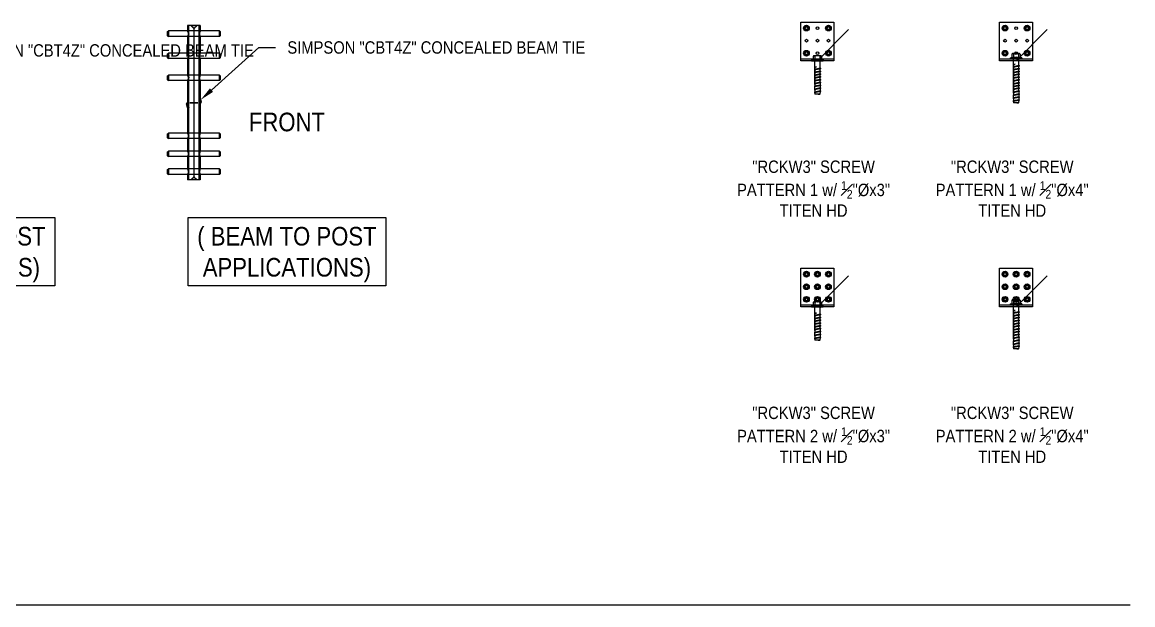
# Model space of a CAD drawing. Header units: inches. Extents: x -2661 to 42767, y -1222 to 9099.
# Drawn here: x 1313.6 to 1414.2, y 1516.2 to 1569 of the extents above; entities that cross this region are included whole.
import ezdxf
from ezdxf import colors
from ezdxf.entities.mleader import LeaderData, LeaderLine
from ezdxf.math import Vec2, Vec3

# ---------------------------------------------------------------- set-up
doc = ezdxf.new("R2010")
doc.units = ezdxf.units.IN
doc.header["$LTSCALE"] = 12
doc.header["$MEASUREMENT"] = 0
doc.layers.get('0').update_dxf_attribs({"linetype": 'CONTINUOUS'})
for name, color, linetype in [('S-ANNO-DIMS', 2, 'CONTINUOUS'), ('S-ANNO-NOTE', 4, 'CONTINUOUS'), ('S-SIMPSON', 2, 'CONTINUOUS'), ('S-WOOD', 3, 'CONTINUOUS')]:
    doc.layers.add(name, color=color, linetype=linetype)
doc.layers.add('S-ANNO-NONPLOT', color=253, linetype='CONTINUOUS', plot=False, transparency=0.5)
doc.styles.add('Arial', font='arial.ttf', dxfattribs={"width": 0.85})

# ---------------------------------------------------------------- blocks, each defined once
blk = doc.blocks.new('SDS.25 Top')
blk.add_lwpolyline([(0.11, -0.19), (0.22, 0), (0.11, 0.19), (-0.11, 0.19), (-0.22, 0), (-0.11, -0.19)], close=True)
for radius in [0.258, 0.186, 0.155]:
    blk.add_circle((0, 0), radius)
blk = doc.blocks.new('TITEN HD 1-2x3')
at = {"layer": 'S-SIMPSON'}
for p, q in [((-0.53, 0.08), (0.53, 0.08)), ((-0.53, 0.08), (-0.53, 0)), ((-0.53, 0), (0.53, 0)), ((-0.37, 0.41), (-0.37, 0.13)), ((0.31, 0.46), (-0.31, 0.46)), ((-0.23, 0.41), (-0.23, 0.11)), ((0.23, 0.41), (0.23, 0.11)), ((0.37, 0.41), (0.37, 0.13)), ((0.53, 0.08), (0.53, 0)), ((-0.27, -0.58), (-0.08, -0.55)), ((-0.27, -0.58), (-0.24, -0.56)), ((-0.27, -0.58), (-0.24, -0.6)), ((-0.08, -0.55), (-0.24, -0.56)), ((-0.24, -0.6), (-0.08, -0.55)), ((-0.24, -0.65), (-0.24, -0.78)), ((-0.24, -0.83), (-0.24, -1.04)), ((-0.24, -1.08), (-0.24, -1.29)), ((-0.24, -1.33), (-0.24, -1.54)), ((-0.24, -1.58), (-0.24, -1.79)), ((-0.24, -1.83), (-0.24, -2.04)), ((0.22, -2.98), (0.08, -3.02)), ((0.08, -3.02), (0.24, -2.99)), ((0.08, -3.02), (0.21, -3.01)), ((0.24, -2.99), (0.21, -3.01)), ((0.24, -2.99), (0.22, -2.98))]:
    blk.add_line(p, q, dxfattribs=at)
for points in [[(-0.29, -0.81), (0.3, -0.7)], [(-0.24, -0.78), (-0.29, -0.81), (-0.24, -0.83)], [(-0.29, -1.07), (0.3, -0.96)], [(-0.24, -0.56), (-0.24, -0.07)], [(-0.24, -0.67), (-0.24, -0.6)], [(-0.24, -0.78), (-0.24, -0.65)], [(0.25, -0.67), (-0.24, -0.78)], [(0.25, -0.72), (-0.24, -0.83)], [(-0.24, -1.04), (-0.24, -0.83)], [(-0.24, -0.83), (-0.24, -0.83)], [(0.25, -0.93), (-0.24, -1.04)], [(0.25, -0.99), (-0.24, -1.1)], [(0.25, -0.45), (0.25, -0.07)], [(0.25, -0.67), (0.25, -0.45)], [(0.25, -0.67), (0.3, -0.7), (0.25, -0.72)], [(0.25, -0.93), (0.25, -0.72)], [(0.25, -0.93), (0.3, -0.96), (0.25, -0.99)], [(0.25, -1.18), (0.25, -0.97)], [(-0.24, -1.04), (-0.29, -1.07), (-0.24, -1.1)], [(-0.29, -1.32), (0.3, -1.21)], [(-0.24, -1.29), (-0.29, -1.32), (-0.24, -1.35)], [(-0.29, -1.57), (0.3, -1.46)], [(-0.24, -1.54), (-0.29, -1.57), (-0.24, -1.6)], [(-0.29, -1.82), (0.3, -1.71)], [(-0.24, -1.79), (-0.29, -1.82), (-0.24, -1.85)], [(-0.29, -2.07), (0.3, -1.96)], [(-0.24, -1.29), (-0.24, -1.08)], [(-0.24, -1.1), (-0.24, -1.1)], [(0.25, -1.18), (-0.24, -1.29)], [(0.25, -1.24), (-0.24, -1.35)], [(-0.24, -1.54), (-0.24, -1.33)], [(-0.24, -1.35), (-0.24, -1.35)], [(0.25, -1.43), (-0.24, -1.54)], [(0.25, -1.49), (-0.24, -1.6)], [(-0.24, -1.79), (-0.24, -1.58)], [(-0.24, -1.6), (-0.24, -1.6)], [(0.25, -1.68), (-0.24, -1.79)], [(0.25, -1.74), (-0.24, -1.85)], [(-0.24, -2.04), (-0.24, -1.83)], [(-0.24, -1.85), (-0.24, -1.85)], [(0.25, -1.93), (-0.24, -2.04)], [(0.25, -1.99), (-0.24, -2.1)], [(0.25, -1.18), (0.3, -1.21), (0.25, -1.24)], [(0.25, -1.43), (0.25, -1.22)], [(0.25, -1.43), (0.3, -1.46), (0.25, -1.49)], [(0.25, -1.68), (0.25, -1.47)], [(0.25, -1.68), (0.3, -1.71), (0.25, -1.74)], [(0.25, -1.93), (0.25, -1.72)], [(0.25, -1.93), (0.3, -1.96), (0.25, -1.99)], [(0.25, -1.99), (0.25, -2.2)], [(-0.24, -2.04), (-0.29, -2.07), (-0.24, -2.1)], [(-0.29, -2.34), (0.3, -2.23)], [(-0.24, -2.31), (-0.29, -2.34), (-0.24, -2.36)], [(-0.29, -2.6), (0.3, -2.49)], [(-0.24, -2.57), (-0.29, -2.6), (-0.24, -2.63)], [(-0.29, -2.87), (0.3, -2.76)], [(-0.24, -2.84), (-0.29, -2.87), (-0.24, -2.89)], [(-0.24, -2.1), (-0.24, -2.31)], [(-0.24, -2.1), (-0.24, -2.1)], [(0.25, -2.2), (-0.24, -2.31)], [(0.25, -2.25), (-0.24, -2.36)], [(-0.24, -2.57), (-0.24, -2.36)], [(0.25, -2.46), (-0.24, -2.57)], [(0.25, -2.52), (-0.24, -2.63)], [(-0.24, -2.63), (-0.24, -2.77)], [(0.25, -2.73), (-0.24, -2.84)], [(-0.24, -2.77), (-0.23, -2.84)], [(0.25, -2.78), (-0.24, -2.89)], [(-0.23, -2.89), (-0.22, -3.02)], [(0.22, -2.26), (0.22, -2.26)], [(0.22, -2.53), (0.22, -2.53)], [(0.25, -2.78), (0.22, -2.98)], [(0.22, -3), (0.22, -3.02)], [(0.25, -2.2), (0.3, -2.23), (0.25, -2.25)], [(0.25, -2.25), (0.25, -2.46)], [(0.25, -2.46), (0.3, -2.49), (0.25, -2.52)], [(0.25, -2.52), (0.25, -2.73)], [(0.25, -2.73), (0.3, -2.76), (0.25, -2.78)], [(0.21, -3.02), (-0.22, -3.02)], [(0.21, -3.02), (0.22, -3.02)]]:
    blk.add_lwpolyline(points, dxfattribs=at)
for centre, radius, start, end in [((-0.39, 0.13), 0.0191, 276.7041, 0), ((-0.3, 0.38), 0.0771, 17.9106, 162.0898), ((0.3, 0.38), 0.0771, 17.9106, 162.0898), ((0.32, -0.07), 0.0743, 90.0085, 180), ((0.39, 0.13), 0.0191, 180, 263.2959), ((-0.31, -0.07), 0.0743, 0, 90.0085)]:
    blk.add_arc(centre, radius, start, end, dxfattribs=at)
at = {"layer": 'S-SIMPSON', "extrusion": (0, 0, -1)}
blk.add_ellipse((-0.38, 0.09), major_axis=(0.153, 0.012), ratio=0.104629, start_param=3.141593, end_param=6.283185, dxfattribs=at)
at = {"layer": 'S-SIMPSON'}
for centre, major_axis, ratio in [((0, 0.41), (-0.227, 0), 0.231142), ((0, 0.11), (-0.227, 0), 0.103784), ((0.38, 0.09), (-0.153, 0.012), 0.104629)]:
    blk.add_ellipse(centre, major_axis=major_axis, ratio=ratio, start_param=3.141593, end_param=6.283185, dxfattribs=at)
blk = doc.blocks.new('RCKW3-1-3')
at = {"layer": 'S-SIMPSON'}
blk.add_lwpolyline([(-1.5, 0), (-1.5, 3.5), (1.5, 3.5), (1.5, 0)], close=True, dxfattribs=at)
blk.add_lwpolyline([(-1.5, 0.19), (1.5, 0.19)], dxfattribs=at)
for centre in [(-1, 2.97), (0, 2.97), (1, 2.97), (-1, 1.83), (0, 1.83), (1, 1.83), (-1, 0.69), (0, 0.69), (1, 0.69)]:
    blk.add_circle(centre, 0.125, dxfattribs=at)
for p in [(-1, 2.97), (1, 2.97), (-1, 0.69), (1, 0.69)]:
    blk.add_blockref('SDS.25 Top', p, dxfattribs=at)
at = {"layer": 'S-WOOD'}
blk.add_blockref('TITEN HD 1-2x3', (0, 0), dxfattribs=at)
blk = doc.blocks.new('RCKW3-2-3')
at = {"layer": 'S-SIMPSON'}
blk.add_lwpolyline([(-1.5, 0), (-1.5, 3.5), (1.5, 3.5), (1.5, 0)], close=True, dxfattribs=at)
blk.add_lwpolyline([(-1.5, 0.19), (1.5, 0.19)], dxfattribs=at)
for centre in [(-1, 2.97), (0, 2.97), (1, 2.97), (-1, 1.83), (0, 1.83), (1, 1.83), (-1, 0.69), (0, 0.69), (1, 0.69)]:
    blk.add_circle(centre, 0.125, dxfattribs=at)
for p in [(-1, 2.97), (0, 2.97), (1, 2.97), (-1, 1.83), (0, 1.83), (1, 1.83), (-1, 0.69), (0, 0.69), (1, 0.69)]:
    blk.add_blockref('SDS.25 Top', p, dxfattribs=at)
at = {"layer": 'S-WOOD'}
blk.add_blockref('TITEN HD 1-2x3', (0, 0), dxfattribs=at)
blk = doc.blocks.new('TITEN HD 1-2x4')
at = {"layer": 'S-SIMPSON'}
for p, q in [((-0.53, 0.08), (0.53, 0.08)), ((-0.53, 0.08), (-0.53, 0)), ((-0.53, 0), (0.53, 0)), ((-0.37, 0.41), (-0.37, 0.13)), ((0.31, 0.46), (-0.31, 0.46)), ((-0.23, 0.41), (-0.23, 0.11)), ((0.23, 0.41), (0.23, 0.11)), ((0.37, 0.41), (0.37, 0.13)), ((0.53, 0.08), (0.53, 0)), ((-0.27, -0.53), (-0.08, -0.5)), ((-0.27, -0.53), (-0.24, -0.51)), ((-0.27, -0.53), (-0.24, -0.54)), ((-0.08, -0.5), (-0.24, -0.51)), ((-0.24, -0.54), (-0.08, -0.5)), ((-0.24, -0.59), (-0.24, -0.73)), ((-0.24, -0.78), (-0.24, -0.99)), ((-0.24, -1.03), (-0.24, -1.24)), ((-0.24, -1.28), (-0.24, -1.49)), ((-0.24, -1.53), (-0.24, -1.74)), ((-0.24, -1.78), (-0.24, -1.99)), ((-0.24, -2.05), (-0.24, -2.26)), ((-0.24, -2.3), (-0.24, -2.51)), ((-0.24, -2.55), (-0.24, -2.76)), ((-0.24, -2.81), (-0.24, -3.02)), ((0.22, -3.96), (0.08, -4)), ((0.08, -4), (0.24, -3.97)), ((0.08, -4), (0.21, -3.99)), ((0.24, -3.97), (0.21, -3.99)), ((0.24, -3.97), (0.22, -3.96))]:
    blk.add_line(p, q, dxfattribs=at)
for points in [[(-0.29, -0.76), (0.3, -0.65)], [(-0.24, -0.73), (-0.29, -0.76), (-0.24, -0.78)], [(-0.29, -1.02), (0.3, -0.91)], [(-0.24, -0.99), (-0.29, -1.02), (-0.24, -1.05)], [(-0.24, -0.51), (-0.24, -0.07)], [(-0.24, -0.62), (-0.24, -0.54)], [(-0.24, -0.73), (-0.24, -0.59)], [(0.25, -0.62), (-0.24, -0.73)], [(0.25, -0.67), (-0.24, -0.78)], [(-0.24, -0.99), (-0.24, -0.78)], [(-0.24, -0.78), (-0.24, -0.78)], [(0.25, -0.88), (-0.24, -0.99)], [(0.25, -0.94), (-0.24, -1.05)], [(0.25, -0.4), (0.25, -0.07)], [(0.25, -0.62), (0.25, -0.4)], [(0.25, -0.62), (0.3, -0.65), (0.25, -0.67)], [(0.25, -0.88), (0.25, -0.67)], [(0.25, -0.88), (0.3, -0.91), (0.25, -0.94)], [(0.25, -1.13), (0.25, -0.92)], [(-0.29, -1.27), (0.3, -1.16)], [(-0.24, -1.24), (-0.29, -1.27), (-0.24, -1.3)], [(-0.29, -1.52), (0.3, -1.41)], [(-0.24, -1.49), (-0.29, -1.52), (-0.24, -1.55)], [(-0.29, -1.77), (0.3, -1.66)], [(-0.24, -1.74), (-0.29, -1.77), (-0.24, -1.8)], [(-0.29, -2.02), (0.3, -1.91)], [(-0.24, -1.99), (-0.29, -2.02), (-0.24, -2.05)], [(-0.24, -1.24), (-0.24, -1.03)], [(-0.24, -1.05), (-0.24, -1.05)], [(0.25, -1.13), (-0.24, -1.24)], [(0.25, -1.19), (-0.24, -1.3)], [(-0.24, -1.49), (-0.24, -1.28)], [(-0.24, -1.3), (-0.24, -1.3)], [(0.25, -1.38), (-0.24, -1.49)], [(0.25, -1.44), (-0.24, -1.55)], [(-0.24, -1.74), (-0.24, -1.53)], [(-0.24, -1.55), (-0.24, -1.55)], [(0.25, -1.63), (-0.24, -1.74)], [(0.25, -1.69), (-0.24, -1.8)], [(-0.24, -1.99), (-0.24, -1.78)], [(-0.24, -1.8), (-0.24, -1.8)], [(0.25, -1.88), (-0.24, -1.99)], [(0.25, -1.94), (-0.24, -2.05)], [(0.25, -1.13), (0.3, -1.16), (0.25, -1.19)], [(0.25, -1.38), (0.25, -1.17)], [(0.25, -1.38), (0.3, -1.41), (0.25, -1.44)], [(0.25, -1.63), (0.25, -1.42)], [(0.25, -1.63), (0.3, -1.66), (0.25, -1.69)], [(0.25, -1.88), (0.25, -1.67)], [(0.25, -1.88), (0.3, -1.91), (0.25, -1.94)], [(0.25, -2.15), (0.25, -1.94)], [(-0.29, -2.29), (0.3, -2.18)], [(-0.24, -2.26), (-0.29, -2.29), (-0.24, -2.31)], [(-0.29, -2.54), (0.3, -2.43)], [(-0.24, -2.51), (-0.29, -2.54), (-0.24, -2.56)], [(-0.29, -2.79), (0.3, -2.68)], [(-0.24, -2.76), (-0.29, -2.79), (-0.24, -2.81)], [(-0.29, -3.05), (0.3, -2.94)], [(-0.24, -2.26), (-0.24, -2.05)], [(-0.24, -2.05), (-0.24, -2.05)], [(0.25, -2.15), (-0.24, -2.26)], [(0.25, -2.2), (-0.24, -2.31)], [(-0.24, -2.51), (-0.24, -2.3)], [(-0.24, -2.31), (-0.24, -2.31)], [(0.25, -2.4), (-0.24, -2.51)], [(0.25, -2.45), (-0.24, -2.56)], [(-0.24, -2.76), (-0.24, -2.55)], [(-0.24, -2.56), (-0.24, -2.56)], [(0.25, -2.65), (-0.24, -2.76)], [(0.25, -2.7), (-0.24, -2.81)], [(-0.24, -3.02), (-0.24, -2.81)], [(-0.24, -2.81), (-0.24, -2.81)], [(0.25, -2.91), (-0.24, -3.02)], [(0.25, -2.97), (-0.24, -3.08)], [(0.25, -2.15), (0.3, -2.18), (0.25, -2.2)], [(0.25, -2.4), (0.25, -2.19)], [(0.25, -2.4), (0.3, -2.43), (0.25, -2.45)], [(0.25, -2.65), (0.25, -2.44)], [(0.25, -2.65), (0.3, -2.68), (0.25, -2.7)], [(0.25, -2.91), (0.25, -2.7)], [(0.25, -2.91), (0.3, -2.94), (0.25, -2.97)], [(0.25, -2.97), (0.25, -3.18)], [(-0.24, -3.02), (-0.29, -3.05), (-0.24, -3.08)], [(-0.29, -3.32), (0.3, -3.21)], [(-0.24, -3.29), (-0.29, -3.32), (-0.24, -3.34)], [(-0.29, -3.58), (0.3, -3.47)], [(-0.24, -3.55), (-0.29, -3.58), (-0.24, -3.61)], [(-0.29, -3.85), (0.3, -3.74)], [(-0.24, -3.82), (-0.29, -3.85), (-0.24, -3.87)], [(-0.24, -3.08), (-0.24, -3.29)], [(-0.24, -3.08), (-0.24, -3.08)], [(0.25, -3.18), (-0.24, -3.29)], [(0.25, -3.23), (-0.24, -3.34)], [(-0.24, -3.55), (-0.24, -3.34)], [(0.25, -3.44), (-0.24, -3.55)], [(0.25, -3.5), (-0.24, -3.61)], [(-0.24, -3.61), (-0.24, -3.75)], [(0.25, -3.71), (-0.24, -3.82)], [(-0.24, -3.75), (-0.23, -3.82)], [(0.25, -3.76), (-0.24, -3.87)], [(-0.23, -3.87), (-0.22, -4)], [(0.21, -4), (-0.22, -4)], [(0.21, -4), (0.22, -4)], [(0.22, -3.24), (0.22, -3.24)], [(0.22, -3.51), (0.22, -3.51)], [(0.25, -3.76), (0.22, -3.96)], [(0.22, -3.98), (0.22, -4)], [(0.25, -3.18), (0.3, -3.21), (0.25, -3.23)], [(0.25, -3.23), (0.25, -3.44)], [(0.25, -3.44), (0.3, -3.47), (0.25, -3.5)], [(0.25, -3.5), (0.25, -3.71)], [(0.25, -3.71), (0.3, -3.74), (0.25, -3.76)]]:
    blk.add_lwpolyline(points, dxfattribs=at)
for centre, radius, start, end in [((-0.39, 0.13), 0.0191, 276.7041, 0), ((-0.3, 0.38), 0.0771, 17.9106, 162.0898), ((0.3, 0.38), 0.0771, 17.9106, 162.0898), ((0.32, -0.07), 0.0743, 90.0085, 180), ((0.39, 0.13), 0.0191, 180, 263.2959), ((-0.31, -0.07), 0.0743, 0, 90.0085)]:
    blk.add_arc(centre, radius, start, end, dxfattribs=at)
at = {"layer": 'S-SIMPSON', "extrusion": (0, 0, -1)}
blk.add_ellipse((-0.38, 0.09), major_axis=(0.153, 0.012), ratio=0.104629, start_param=3.141593, end_param=6.283185, dxfattribs=at)
at = {"layer": 'S-SIMPSON'}
for centre, major_axis, ratio in [((0, 0.41), (-0.227, 0), 0.231142), ((0, 0.11), (-0.227, 0), 0.103784), ((0.38, 0.09), (-0.153, 0.012), 0.104629)]:
    blk.add_ellipse(centre, major_axis=major_axis, ratio=ratio, start_param=3.141593, end_param=6.283185, dxfattribs=at)
blk = doc.blocks.new('RCKW3-1-4')
at = {"layer": 'S-SIMPSON'}
blk.add_lwpolyline([(-1.5, 0), (-1.5, 3.5), (1.5, 3.5), (1.5, 0)], close=True, dxfattribs=at)
blk.add_lwpolyline([(-1.5, 0.19), (1.5, 0.19)], dxfattribs=at)
for centre in [(-1, 2.97), (0, 2.97), (1, 2.97), (-1, 1.83), (0, 1.83), (1, 1.83), (-1, 0.69), (0, 0.69), (1, 0.69)]:
    blk.add_circle(centre, 0.125, dxfattribs=at)
for name, p in [('SDS.25 Top', (-1, 2.97)), ('SDS.25 Top', (1, 2.97)), ('SDS.25 Top', (-1, 0.69)), ('TITEN HD 1-2x4', (0, 0.19)), ('SDS.25 Top', (1, 0.69))]:
    blk.add_blockref(name, p, dxfattribs=at)
blk = doc.blocks.new('RCKW3-2-4')
at = {"layer": 'S-SIMPSON'}
blk.add_lwpolyline([(-1.5, 0), (-1.5, 3.5), (1.5, 3.5), (1.5, 0)], close=True, dxfattribs=at)
blk.add_lwpolyline([(-1.5, 0.19), (1.5, 0.19)], dxfattribs=at)
for centre in [(-1, 2.97), (0, 2.97), (1, 2.97), (-1, 1.83), (0, 1.83), (1, 1.83), (-1, 0.69), (0, 0.69), (1, 0.69)]:
    blk.add_circle(centre, 0.125, dxfattribs=at)
for name, p in [('SDS.25 Top', (-1, 2.97)), ('SDS.25 Top', (0, 2.97)), ('SDS.25 Top', (1, 2.97)), ('SDS.25 Top', (-1, 1.83)), ('SDS.25 Top', (0, 1.83)), ('SDS.25 Top', (1, 1.83)), ('SDS.25 Top', (-1, 0.69)), ('TITEN HD 1-2x4', (0, 0.19)), ('SDS.25 Top', (0, 0.69)), ('SDS.25 Top', (1, 0.69))]:
    blk.add_blockref(name, p, dxfattribs=at)
blk = doc.blocks.new('CBT4Z FRONT')
for p, q in [((-2.38, 6.44), (-2.31, 6.5)), ((-2.38, 6.06), (-2.38, 6.44)), ((-2.38, 6.06), (-2.31, 6)), ((-2.31, 6.5), (-2.31, 6)), ((-0.57, 6.5), (-2.31, 6.5)), ((-0.57, 7), (-0.57, 6.45)), ((-0.55, 7), (-0.57, 7)), ((-0.57, 6.05), (-0.57, 4.45)), ((0.55, 7), (-0.55, 7)), ((0.57, 7), (0.55, 7)), ((0.57, 7), (0.57, 6.49)), ((2.31, 6.5), (0.57, 6.5)), ((2.31, 6), (2.31, 6.5)), ((2.38, 6.44), (2.31, 6.5)), ((2.38, 6.06), (2.31, 6)), ((2.38, 6.44), (2.38, 6.06)), ((-0.57, 6), (-2.31, 6)), ((0.57, 6.01), (0.57, 4.49)), ((2.31, 6), (0.57, 6)), ((-2.38, 4.44), (-2.31, 4.5)), ((-2.38, 4.06), (-2.38, 4.44)), ((-2.38, 4.06), (-2.31, 4)), ((-2.31, 4.5), (-2.31, 4)), ((-0.57, 4.5), (-2.31, 4.5)), ((-0.57, 4.05), (-0.57, 2.45)), ((2.31, 4.5), (0.57, 4.5)), ((2.31, 4), (2.31, 4.5)), ((2.38, 4.44), (2.31, 4.5)), ((2.38, 4.06), (2.31, 4)), ((2.38, 4.44), (2.38, 4.06)), ((-0.57, 4), (-2.31, 4)), ((0.57, 4.01), (0.57, 2.49)), ((2.31, 4), (0.57, 4)), ((-2.38, 2.44), (-2.31, 2.5)), ((-2.38, 2.06), (-2.38, 2.44)), ((-2.38, 2.06), (-2.31, 2)), ((-2.31, 2.5), (-2.31, 2)), ((-0.57, 2.5), (-2.31, 2.5)), ((-0.57, 2.05), (-0.57, -2.8)), ((2.31, 2.5), (0.57, 2.5)), ((2.31, 2), (2.31, 2.5)), ((2.38, 2.44), (2.31, 2.5)), ((2.38, 2.06), (2.31, 2)), ((2.38, 2.44), (2.38, 2.06)), ((-0.57, 2), (-2.31, 2)), ((0.57, 2.01), (0.57, -2.76)), ((2.31, 2), (0.57, 2)), ((-0.36, 0), (-0.36, 0)), ((-0.36, 0), (-0.36, 0)), ((0.36, 0), (-0.36, 0)), ((0.36, 0), (0.36, 0)), ((0.36, 0), (0.36, 0)), ((0.57, 0.45), (0.67, 0.09)), ((0.57, 0.06), (0.58, 0)), ((0.57, 0.06), (0.57, 0.06)), ((0.58, 0), (0.68, 0.03)), ((0.68, 0.03), (0.67, 0.09)), ((-0.58, 0), (-0.68, -0.03)), ((-0.68, -0.03), (-0.67, -0.09)), ((-0.57, -0.45), (-0.67, -0.09)), ((-0.57, -0.06), (-0.58, 0)), ((-0.57, -0.06), (-0.57, -0.06)), ((-0.36, 0), (0.36, 0)), ((-2.38, -2.81), (-2.31, -2.75)), ((-2.38, -3.19), (-2.38, -2.81)), ((-2.31, -2.75), (-2.31, -3.25)), ((-0.57, -2.75), (-2.31, -2.75)), ((2.31, -2.75), (0.57, -2.75)), ((2.31, -3.25), (2.31, -2.75)), ((2.38, -2.81), (2.31, -2.75)), ((2.38, -2.81), (2.38, -3.19)), ((-2.38, -3.19), (-2.31, -3.25)), ((-0.57, -3.25), (-2.31, -3.25)), ((-0.57, -3.2), (-0.57, -4.42)), ((0.57, -3.24), (0.57, -4.39)), ((2.31, -3.25), (0.57, -3.25)), ((2.38, -3.19), (2.31, -3.25)), ((-2.38, -4.44), (-2.31, -4.38)), ((-2.38, -4.81), (-2.38, -4.44)), ((-2.38, -4.81), (-2.31, -4.88)), ((-2.31, -4.38), (-2.31, -4.88)), ((-0.57, -4.38), (-2.31, -4.38)), ((-0.57, -4.88), (-2.31, -4.88)), ((-0.57, -4.83), (-0.57, -6.05)), ((2.31, -4.38), (0.57, -4.38)), ((0.57, -4.86), (0.57, -6.01)), ((2.31, -4.88), (0.57, -4.88)), ((2.31, -4.88), (2.31, -4.38)), ((2.38, -4.44), (2.31, -4.38)), ((2.38, -4.81), (2.31, -4.88)), ((2.38, -4.44), (2.38, -4.81)), ((-2.38, -6.06), (-2.31, -6)), ((-2.31, -6), (-2.31, -6.5)), ((-0.57, -6), (-2.31, -6)), ((2.31, -6), (0.57, -6)), ((2.31, -6.5), (2.31, -6)), ((2.38, -6.06), (2.31, -6)), ((-2.38, -6.44), (-2.38, -6.06)), ((-2.38, -6.44), (-2.31, -6.5)), ((-0.57, -6.5), (-2.31, -6.5)), ((-0.57, -6.45), (-0.57, -7)), ((-0.55, -7), (-0.57, -7)), ((0.55, -7), (-0.55, -7)), ((0.57, -7), (0.55, -7)), ((0.57, -6.49), (0.57, -7)), ((2.31, -6.5), (0.57, -6.5)), ((2.38, -6.44), (2.31, -6.5)), ((2.38, -6.06), (2.38, -6.44))]:
    blk.add_line(p, q)
at = {"ltscale": 1.09821}
for p, q in [((0.57, 6.5), (-0.57, 6.5)), ((0.57, 6), (-0.57, 6)), ((0.57, 4.5), (-0.57, 4.5)), ((0.57, 4), (-0.57, 4)), ((0.57, 2.5), (-0.57, 2.5)), ((0.57, 2), (-0.57, 2)), ((0.57, -2.75), (-0.57, -2.75)), ((0.57, -3.25), (-0.57, -3.25)), ((0.57, -4.38), (-0.57, -4.38)), ((0.57, -4.88), (-0.57, -4.88)), ((0.57, -6), (-0.57, -6)), ((0.57, -6.5), (-0.57, -6.5))]:
    blk.add_line(p, q, dxfattribs=at)
at = {"ltscale": 1.32934}
for p, q in [((-0.47, 6.45), (-0.47, 7)), ((0.47, 6.45), (0.47, 7)), ((-0.47, -7), (-0.47, -6.45)), ((0.47, -7), (0.47, -6.45))]:
    blk.add_line(p, q, dxfattribs=at)
at = {"ltscale": 1.105189}
for p, q in [((-0.47, 4.45), (-0.47, 6.05)), ((0.47, 4.45), (0.47, 6.05)), ((-0.47, 2.45), (-0.47, 4.05)), ((0.47, 2.45), (0.47, 4.05))]:
    blk.add_line(p, q, dxfattribs=at)
at = {"ltscale": 0.190518}
for p, q in [((-0.02, 6.74), (-0.02, 6.73)), ((0.02, 6.73), (0.02, 6.74)), ((-0.02, -6.73), (-0.02, -6.74)), ((0.02, -6.74), (0.02, -6.73))]:
    blk.add_line(p, q, dxfattribs=at)
at = {"ltscale": 1.086061}
for p, q in [((-0.02, 6.73), (-0.02, -6.73)), ((0.02, -6.73), (0.02, 6.73))]:
    blk.add_line(p, q, dxfattribs=at)
at = {"ltscale": 0.019371}
for p, q in [((-0.47, 2.06), (-0.47, 2.05)), ((-0.47, -4.42), (-0.47, -4.43)), ((0.47, -4.43), (0.47, -4.42)), ((-0.47, -6.05), (-0.47, -6.06)), ((-0.47, -6.44), (-0.47, -6.45)), ((0.47, -6.06), (0.47, -6.05))]:
    blk.add_line(p, q, dxfattribs=at)
at = {"ltscale": 1.066345}
for p, q in [((-0.47, -2.8), (-0.47, 2.05)), ((0.47, -2.8), (0.47, 2.05))]:
    blk.add_line(p, q, dxfattribs=at)
at = {"ltscale": 0.19037}
for p, q in [((-0.47, 0), (-0.57, 0)), ((0.47, 0.47), (0.57, 0.47)), ((0.47, 0), (0.57, 0)), ((-0.47, -0.47), (-0.57, -0.47))]:
    blk.add_line(p, q, dxfattribs=at)
at = {"ltscale": 0.900487}
for p, q in [((0.57, 0.06), (0.47, 0.42)), ((-0.57, -0.06), (-0.47, -0.42))]:
    blk.add_line(p, q, dxfattribs=at)
at = {"ltscale": 1.18442}
for p, q in [((-0.47, -4.42), (-0.47, -3.2)), ((0.47, -4.42), (0.47, -3.2)), ((-0.47, -6.05), (-0.47, -4.83)), ((0.47, -6.05), (0.47, -4.83))]:
    blk.add_line(p, q, dxfattribs=at)
at = {"ltscale": 0.096698}
for centre, start, end in [((0.67, 0.47), 180, 194.559), ((-0.67, -0.47), 0, 14.559)]:
    blk.add_arc(centre, 0.2, start, end, dxfattribs=at)
for centre, start, end in [((0.67, 0.47), 180, 194.559), ((-0.67, -0.47), 0, 14.559)]:
    blk.add_arc(centre, 0.1, start, end)
for points in [[(-0.57, 6.45), (-0.57, 6.44), (-0.56, 6.43), (-0.55, 6.41)], [(-0.55, 6.09), (-0.56, 6.07), (-0.57, 6.06), (-0.57, 6.05)], [(0.55, 6.46), (0.55, 6.45), (0.55, 6.44), (0.54, 6.43)], [(0.54, 6.07), (0.55, 6.06), (0.55, 6.05), (0.55, 6.04)], [(0.56, 6.47), (0.56, 6.47), (0.56, 6.46), (0.55, 6.46)], [(0.55, 6.04), (0.56, 6.04), (0.56, 6.03), (0.56, 6.03)], [(0.57, 6.49), (0.57, 6.48), (0.57, 6.48), (0.56, 6.47)], [(0.56, 6.03), (0.57, 6.02), (0.57, 6.02), (0.57, 6.01)], [(-0.57, 4.45), (-0.57, 4.44), (-0.56, 4.43), (-0.55, 4.41)], [(-0.55, 4.09), (-0.56, 4.07), (-0.57, 4.06), (-0.57, 4.05)], [(0.57, 4.49), (0.57, 4.48), (0.56, 4.47), (0.55, 4.46)], [(0.55, 4.04), (0.56, 4.03), (0.57, 4.02), (0.57, 4.01)], [(-0.57, 2.45), (-0.57, 2.44), (-0.56, 2.43), (-0.55, 2.41)], [(-0.55, 2.09), (-0.56, 2.07), (-0.57, 2.06), (-0.57, 2.05)], [(0.57, 2.49), (0.57, 2.48), (0.56, 2.47), (0.55, 2.46)], [(0.55, 2.04), (0.56, 2.03), (0.57, 2.02), (0.57, 2.01)], [(-0.57, -2.8), (-0.57, -2.81), (-0.56, -2.82), (-0.55, -2.84)], [(0.57, -2.76), (0.57, -2.77), (0.56, -2.78), (0.55, -2.79)], [(-0.55, -3.16), (-0.56, -3.18), (-0.57, -3.19), (-0.57, -3.2)], [(0.55, -3.21), (0.56, -3.22), (0.57, -3.23), (0.57, -3.24)], [(-0.57, -4.42), (-0.57, -4.44), (-0.56, -4.45), (-0.55, -4.46)], [(-0.55, -4.79), (-0.56, -4.8), (-0.57, -4.81), (-0.57, -4.83)], [(0.57, -4.39), (0.57, -4.39), (0.56, -4.4), (0.55, -4.42)], [(0.55, -4.83), (0.56, -4.85), (0.57, -4.86), (0.57, -4.86)], [(0.57, -6.01), (0.57, -6.02), (0.56, -6.03), (0.55, -6.04)], [(-0.57, -6.05), (-0.57, -6.06), (-0.56, -6.07), (-0.55, -6.09)], [(-0.55, -6.41), (-0.56, -6.43), (-0.57, -6.44), (-0.57, -6.45)], [(0.55, -6.46), (0.56, -6.47), (0.57, -6.48), (0.57, -6.49)]]:
    blk.add_open_spline(points, degree=3)
for points, knots in [([(-0.55, 6.41), (-0.54, 6.36), (-0.52, 6.3), (-0.52, 6.24), (-0.53, 6.18), (-0.54, 6.13), (-0.55, 6.09)], [-2.240786, -2.240786, -2.240786, -2.240786, -1.51807, -1.51807, -1.51807, -0.900806, -0.900806, -0.900806, -0.900806]), ([(0.54, 6.43), (0.52, 6.38), (0.51, 6.31), (0.51, 6.24), (0.51, 6.18), (0.52, 6.12), (0.54, 6.07)], [-2.240786, -2.240786, -2.240786, -2.240786, -1.549175, -1.549175, -1.549175, -0.900806, -0.900806, -0.900806, -0.900806]), ([(-0.55, 4.41), (-0.54, 4.36), (-0.52, 4.3), (-0.52, 4.24), (-0.53, 4.18), (-0.54, 4.13), (-0.55, 4.09)], [-2.240786, -2.240786, -2.240786, -2.240786, -1.51807, -1.51807, -1.51807, -0.900806, -0.900806, -0.900806, -0.900806]), ([(0.55, 4.46), (0.53, 4.41), (0.51, 4.34), (0.51, 4.27), (0.5, 4.21), (0.52, 4.13), (0.54, 4.08), (0.54, 4.06), (0.55, 4.05), (0.55, 4.04)], [-2.360177, -2.360177, -2.360177, -2.360177, -1.652708, -1.652708, -1.652708, -0.94869, -0.94869, -0.94869, -0.781416, -0.781416, -0.781416, -0.781416]), ([(-0.55, 2.41), (-0.54, 2.36), (-0.52, 2.3), (-0.52, 2.24), (-0.53, 2.18), (-0.54, 2.13), (-0.55, 2.09)], [-2.240786, -2.240786, -2.240786, -2.240786, -1.51807, -1.51807, -1.51807, -0.900806, -0.900806, -0.900806, -0.900806]), ([(0.55, 2.46), (0.53, 2.41), (0.51, 2.34), (0.51, 2.27), (0.5, 2.21), (0.52, 2.13), (0.54, 2.08), (0.54, 2.06), (0.55, 2.05), (0.55, 2.04)], [-2.360177, -2.360177, -2.360177, -2.360177, -1.652708, -1.652708, -1.652708, -0.94869, -0.94869, -0.94869, -0.781416, -0.781416, -0.781416, -0.781416]), ([(-0.55, -2.84), (-0.54, -2.89), (-0.52, -2.95), (-0.52, -3.01), (-0.53, -3.07), (-0.54, -3.12), (-0.55, -3.16)], [-2.240786, -2.240786, -2.240786, -2.240786, -1.51807, -1.51807, -1.51807, -0.900806, -0.900806, -0.900806, -0.900806]), ([(0.55, -2.79), (0.53, -2.84), (0.51, -2.91), (0.51, -2.98), (0.5, -3.04), (0.52, -3.12), (0.54, -3.17), (0.54, -3.19), (0.55, -3.2), (0.55, -3.21)], [-2.360177, -2.360177, -2.360177, -2.360177, -1.652708, -1.652708, -1.652708, -0.94869, -0.94869, -0.94869, -0.781416, -0.781416, -0.781416, -0.781416]), ([(-0.55, -4.46), (-0.54, -4.51), (-0.52, -4.58), (-0.52, -4.64), (-0.53, -4.69), (-0.54, -4.75), (-0.55, -4.79)], [-2.240786, -2.240786, -2.240786, -2.240786, -1.51807, -1.51807, -1.51807, -0.900806, -0.900806, -0.900806, -0.900806]), ([(0.55, -4.42), (0.53, -4.46), (0.51, -4.53), (0.51, -4.6), (0.5, -4.67), (0.52, -4.74), (0.54, -4.8), (0.54, -4.81), (0.55, -4.82), (0.55, -4.83)], [-2.360177, -2.360177, -2.360177, -2.360177, -1.652708, -1.652708, -1.652708, -0.94869, -0.94869, -0.94869, -0.781416, -0.781416, -0.781416, -0.781416]), ([(-0.55, -6.09), (-0.54, -6.14), (-0.52, -6.2), (-0.52, -6.26), (-0.53, -6.32), (-0.54, -6.37), (-0.55, -6.41)], [-2.240786, -2.240786, -2.240786, -2.240786, -1.51807, -1.51807, -1.51807, -0.900806, -0.900806, -0.900806, -0.900806]), ([(0.55, -6.04), (0.53, -6.09), (0.51, -6.16), (0.51, -6.23), (0.5, -6.29), (0.52, -6.37), (0.54, -6.42), (0.54, -6.44), (0.55, -6.45), (0.55, -6.46)], [-2.360177, -2.360177, -2.360177, -2.360177, -1.652708, -1.652708, -1.652708, -0.94869, -0.94869, -0.94869, -0.781416, -0.781416, -0.781416, -0.781416])]:
    blk.add_open_spline(points, degree=3, knots=knots)
at = {"ltscale": 0.072215}
for points in [[(-0.46, 6.41), (-0.47, 6.43), (-0.47, 6.44), (-0.47, 6.45)], [(-0.47, 6.05), (-0.47, 6.06), (-0.47, 6.07), (-0.46, 6.09)], [(0.47, 6.45), (0.47, 6.44), (0.47, 6.43), (0.46, 6.41)], [(0.46, 6.09), (0.47, 6.07), (0.47, 6.06), (0.47, 6.05)], [(-0.46, 4.41), (-0.47, 4.43), (-0.47, 4.44), (-0.47, 4.45)], [(-0.47, 4.05), (-0.47, 4.06), (-0.47, 4.07), (-0.46, 4.09)], [(0.47, 4.45), (0.47, 4.44), (0.47, 4.43), (0.46, 4.41)], [(0.46, 4.09), (0.47, 4.07), (0.47, 4.06), (0.47, 4.05)], [(-0.46, 2.41), (-0.47, 2.43), (-0.47, 2.44), (-0.47, 2.45)], [(-0.47, 2.05), (-0.47, 2.06), (-0.47, 2.07), (-0.46, 2.09)], [(0.47, 2.45), (0.47, 2.44), (0.47, 2.43), (0.46, 2.41)], [(0.46, 2.09), (0.47, 2.07), (0.47, 2.06), (0.47, 2.05)], [(-0.46, -2.84), (-0.47, -2.82), (-0.47, -2.81), (-0.47, -2.8)], [(0.47, -2.8), (0.47, -2.81), (0.47, -2.82), (0.46, -2.84)], [(-0.47, -3.2), (-0.47, -3.19), (-0.47, -3.18), (-0.46, -3.16)], [(0.46, -3.16), (0.47, -3.18), (0.47, -3.19), (0.47, -3.2)], [(-0.46, -4.46), (-0.47, -4.45), (-0.47, -4.44), (-0.47, -4.42)], [(-0.47, -4.83), (-0.47, -4.81), (-0.47, -4.8), (-0.46, -4.79)], [(0.47, -4.42), (0.47, -4.44), (0.47, -4.45), (0.46, -4.46)], [(0.46, -4.79), (0.47, -4.8), (0.47, -4.81), (0.47, -4.83)], [(0.47, -6.05), (0.47, -6.06), (0.47, -6.07), (0.46, -6.09)], [(0.46, -6.41), (0.47, -6.43), (0.47, -6.44), (0.47, -6.45)]]:
    blk.add_open_spline(points, degree=3, dxfattribs=at)
at = {"ltscale": 0.851387}
for points, knots in [([(-0.46, 6.09), (-0.45, 6.14), (-0.44, 6.21), (-0.44, 6.27), (-0.44, 6.32), (-0.45, 6.37), (-0.46, 6.41)], [0.900806, 0.900806, 0.900806, 0.900806, 1.656307, 1.656307, 1.656307, 2.240786, 2.240786, 2.240786, 2.240786]), ([(0.46, 6.41), (0.45, 6.36), (0.44, 6.29), (0.44, 6.23), (0.44, 6.18), (0.45, 6.13), (0.46, 6.09)], [-2.240786, -2.240786, -2.240786, -2.240786, -1.485285, -1.485285, -1.485285, -0.900806, -0.900806, -0.900806, -0.900806]), ([(-0.46, 4.09), (-0.45, 4.14), (-0.44, 4.21), (-0.44, 4.27), (-0.44, 4.32), (-0.45, 4.37), (-0.46, 4.41)], [0.900806, 0.900806, 0.900806, 0.900806, 1.656307, 1.656307, 1.656307, 2.240786, 2.240786, 2.240786, 2.240786]), ([(0.46, 4.41), (0.45, 4.36), (0.44, 4.29), (0.44, 4.23), (0.44, 4.18), (0.45, 4.13), (0.46, 4.09)], [-2.240786, -2.240786, -2.240786, -2.240786, -1.485285, -1.485285, -1.485285, -0.900806, -0.900806, -0.900806, -0.900806]), ([(-0.46, 2.09), (-0.45, 2.14), (-0.44, 2.21), (-0.44, 2.27), (-0.44, 2.32), (-0.45, 2.37), (-0.46, 2.41)], [0.900806, 0.900806, 0.900806, 0.900806, 1.656307, 1.656307, 1.656307, 2.240786, 2.240786, 2.240786, 2.240786]), ([(0.46, 2.41), (0.45, 2.36), (0.44, 2.29), (0.44, 2.23), (0.44, 2.18), (0.45, 2.13), (0.46, 2.09)], [-2.240786, -2.240786, -2.240786, -2.240786, -1.485285, -1.485285, -1.485285, -0.900806, -0.900806, -0.900806, -0.900806]), ([(-0.46, -3.16), (-0.45, -3.11), (-0.44, -3.04), (-0.44, -2.98), (-0.44, -2.93), (-0.45, -2.88), (-0.46, -2.84)], [0.900806, 0.900806, 0.900806, 0.900806, 1.656307, 1.656307, 1.656307, 2.240786, 2.240786, 2.240786, 2.240786]), ([(0.46, -2.84), (0.45, -2.89), (0.44, -2.96), (0.44, -3.02), (0.44, -3.07), (0.45, -3.12), (0.46, -3.16)], [-2.240786, -2.240786, -2.240786, -2.240786, -1.485285, -1.485285, -1.485285, -0.900806, -0.900806, -0.900806, -0.900806]), ([(-0.46, -4.79), (-0.45, -4.74), (-0.44, -4.67), (-0.44, -4.6), (-0.44, -4.55), (-0.45, -4.5), (-0.46, -4.46)], [0.900806, 0.900806, 0.900806, 0.900806, 1.656307, 1.656307, 1.656307, 2.240786, 2.240786, 2.240786, 2.240786]), ([(0.46, -4.46), (0.45, -4.51), (0.44, -4.58), (0.44, -4.65), (0.44, -4.7), (0.45, -4.75), (0.46, -4.79)], [-2.240786, -2.240786, -2.240786, -2.240786, -1.485285, -1.485285, -1.485285, -0.900806, -0.900806, -0.900806, -0.900806]), ([(-0.46, -6.41), (-0.45, -6.36), (-0.44, -6.29), (-0.44, -6.23), (-0.44, -6.18), (-0.45, -6.13), (-0.46, -6.09)], [0.900806, 0.900806, 0.900806, 0.900806, 1.656307, 1.656307, 1.656307, 2.240786, 2.240786, 2.240786, 2.240786]), ([(0.46, -6.09), (0.45, -6.14), (0.44, -6.21), (0.44, -6.27), (0.44, -6.32), (0.45, -6.37), (0.46, -6.41)], [-2.240786, -2.240786, -2.240786, -2.240786, -1.485285, -1.485285, -1.485285, -0.900806, -0.900806, -0.900806, -0.900806])]:
    blk.add_open_spline(points, degree=3, knots=knots, dxfattribs=at)
at = {"ltscale": 0.944014}
for points in [[(-0.02, 6.74), (-0.11, 6.82), (-0.21, 6.91), (-0.29, 7)], [(0.29, 7), (0.21, 6.91), (0.11, 6.82), (0.02, 6.74)], [(-0.29, -7), (-0.21, -6.91), (-0.11, -6.82), (-0.02, -6.74)], [(0.02, -6.74), (0.11, -6.82), (0.21, -6.91), (0.29, -7)]]:
    blk.add_open_spline(points, degree=3, dxfattribs=at)
at = {"ltscale": 0.872184}
for points in [[(-0.25, 7), (-0.18, 6.91), (-0.1, 6.82), (-0.02, 6.73)], [(0.02, 6.73), (0.1, 6.82), (0.18, 6.91), (0.25, 7)], [(-0.02, -6.73), (-0.1, -6.82), (-0.18, -6.91), (-0.25, -7)], [(0.25, -7), (0.18, -6.91), (0.1, -6.82), (0.02, -6.73)]]:
    blk.add_open_spline(points, degree=3, dxfattribs=at)

msp = doc.modelspace()

# ---------------------------------------------------------------- linework, layer by layer
at = {"layer": 'S-ANNO-NONPLOT'}
for p, q in [((1385.63472, 1565.51858), (1388.46315, 1568.347)), ((1403.63472, 1565.51858), (1406.46315, 1568.347)), ((1385.63472, 1543.21806), (1388.46315, 1546.04649)), ((1403.63472, 1543.21806), (1406.46315, 1546.04649))]:
    msp.add_line(p, q, dxfattribs=at)
at = {"layer": 'S-ANNO-NOTE', "color": 6}
msp.add_line((1254.57281, 1516.22824), (1413.96263, 1516.22824), dxfattribs=at)

# ---------------------------------------------------------------- block references
at = {"layer": 'S-ANNO-DIMS'}
for name, p in [('RCKW3-1-3', (1385.63472, 1565.51858)), ('RCKW3-1-4', (1403.63472, 1565.51858)), ('RCKW3-2-3', (1385.63472, 1543.21806)), ('RCKW3-2-4', (1403.63472, 1543.21806))]:
    msp.add_blockref(name, p, dxfattribs=at)
at = {"layer": 'S-SIMPSON'}
msp.add_blockref('CBT4Z FRONT', (1329.13294, 1561.72407), dxfattribs=at)

# ---------------------------------------------------------------- texts
at = {"layer": 'S-ANNO-NOTE', "color": 191, "attachment_point": 5, "style": 'Arial'}
for s, insert, char_height, width in [('\\A1;FRONT', (1337.56198, 1559.96583), 1.6875, 4.5861323), ('\\A1;"RCKW3" SCREW PATTERN 1 w/ {\\H0.7x;\\S1#2;}"%%Cx3" TITEN HD ', (1385.28755, 1553.93471), 1.125, 14.3220907), ('\\A1;"RCKW3" SCREW PATTERN 1 w/ {\\H0.7x;\\S1#2;}"%%Cx4" TITEN HD ', (1403.28755, 1553.93471), 1.125, 14.3220907), ('\\A1;"RCKW3" SCREW PATTERN 2 w/ {\\H0.7x;\\S1#2;}"%%Cx3" TITEN HD ', (1385.28755, 1531.6342), 1.125, 14.3220907), ('\\A1;"RCKW3" SCREW PATTERN 2 w/ {\\H0.7x;\\S1#2;}"%%Cx4" TITEN HD ', (1403.28755, 1531.6342), 1.125, 14.3220907)]:
    msp.add_mtext(s, dxfattribs=dict(at, insert=insert, char_height=char_height, width=width))
at = {"layer": 'S-ANNO-NOTE', "color": 191, "char_height": 1.6875, "width": 16.2313788, "attachment_point": 5, "style": 'Arial', "bg_fill": 16, "box_fill_scale": 1.5, "bg_fill_color": 256, "bg_fill_transparency": 0}
for insert in [(1307.56198, 1547.96583), (1337.56198, 1547.96583)]:
    msp.add_mtext('\\A1;( BEAM TO POST APPLICATIONS)', dxfattribs=dict(at, insert=insert))

# ---------------------------------------------------------------- leaders
at = {"layer": 'S-ANNO-NOTE'}
ml = msp.add_multileader_mtext('Standard', dxfattribs=at)
ml.set_content('\\A1;SIMPSON "CBT4Z" CONCEALED BEAM TIE', color=4, style='Arial')
ml.set_leader_properties(color=2)
ml.build(insert=Vec2(0, 0))
ml.multileader.update_dxf_attribs({"dogleg_length": 0.36, "arrow_head_size": 1.3125, "scale": 12})
ctx = ml.context
ctx.base_point, ctx.scale, ctx.char_height, ctx.arrow_head_size, ctx.landing_gap_size, ctx.plane_origin = Vec3(1306.48198, 1566.45283), 12, 1.125, 1.3125, 1.08, Vec3(1263.11365, 1851.78765)
notes = []
notes.append((ctx, [(0, (1, 1, 0), (1304.98198, 1566.45283), (1, 0), 1.5, [(0, [(1299.71074, 1561.72407)], 0, [])])]))
ctx.mtext.insert, ctx.mtext.width, ctx.mtext.flow_direction = Vec3(1307.56198, 1567.02492), 14.8598687, 5
ml = msp.add_multileader_mtext('Standard', dxfattribs=at)
ml.set_content('\\A1;SIMPSON "CBT4Z" CONCEALED BEAM TIE', color=4, style='Arial')
ml.set_leader_properties(color=2)
ml.build(insert=Vec2(0, 0))
ml.multileader.update_dxf_attribs({"dogleg_length": 0.36, "arrow_head_size": 1.3125, "scale": 12})
ctx = ml.context
ctx.base_point, ctx.scale, ctx.char_height, ctx.arrow_head_size, ctx.landing_gap_size, ctx.plane_origin = Vec3(1336.52214, 1566.7198), 12, 1.125, 1.3125, 1.08, Vec3(1293.15381, 1852.05463)
notes.append((ctx, [(0, (1, 1, 0), (1335.02214, 1566.7198), (1, 0), 1.5, [(0, [(1329.75091, 1561.99104)], 0, [])])]))
ctx.mtext.insert, ctx.mtext.width, ctx.mtext.flow_direction = Vec3(1337.60214, 1567.2919), 14.8598687, 5
for ctx, leaders in notes:
    for number, flags, end, landing, length, lines in leaders:
        leader = LeaderData()
        leader.index, (leader.has_last_leader_line, leader.has_dogleg_vector, leader.attachment_direction) = number, flags
        leader.last_leader_point, leader.dogleg_vector, leader.dogleg_length = Vec3(end), Vec3(landing), length
        for number, points, colour, breaks in lines:
            line = LeaderLine()
            line.index, line.vertices, line.color, line.breaks = number, Vec3.list(points), colors.encode_raw_color(colour), breaks
            leader.lines.append(line)
        ctx.leaders.append(leader)

doc.saveas('drawing.dxf')
